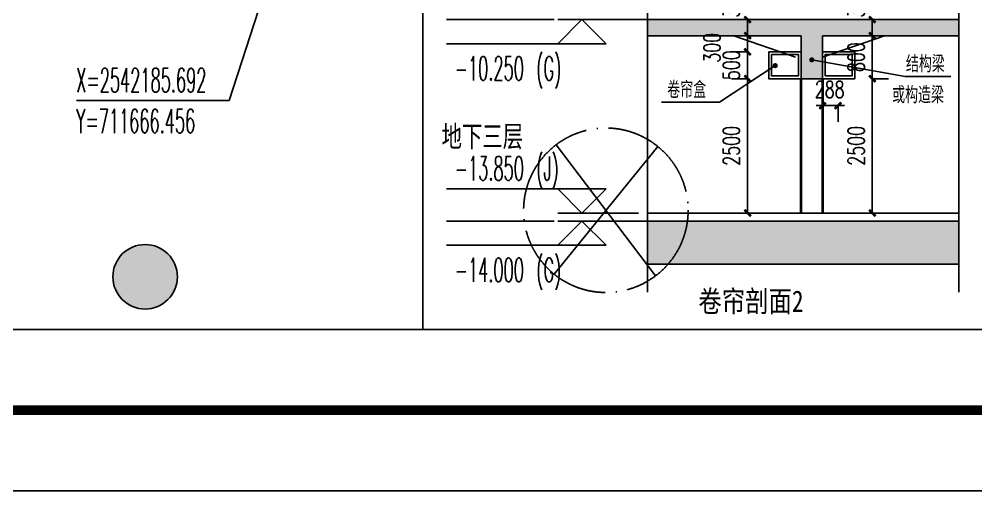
# Model space of a CAD drawing. Header units: millimetres. Extents: x 12325263 to 13848842, y -1463133 to 573208.
# Drawn here: x 12609085 to 12626877, y -1158608 to -1149830 of the extents above; entities that cross this region are included whole.
import ezdxf
from ezdxf.enums import TextEntityAlignment as Align

# ---------------------------------------------------------------- set-up
doc = ezdxf.new("R2010")
doc.units = ezdxf.units.MM
doc.header["$LTSCALE"] = 1000
doc.linetypes.add('DASH', pattern=[0.35, 0.25, -0.1])
doc.linetypes.add('DOTE', pattern=[2.42, 2, -0.2, 0.02, -0.2])
for name, color, linetype in [('A-ANNO-DIMS', 83, 'Continuous'), ('A-ANNO-ELEV', 3, 'Continuous'), ('A-ANNO-TEXT', 7, 'Continuous'), ('A-AXIS', 16, 'DOTE'), ('A_WALL(防火墙)', 151, 'Continuous'), ('AXIS', 3, 'Continuous'), ('DIM_COOR', 7, 'Continuous'), ('DIM_SYMB', 3, 'Continuous'), ('PUB_HATCH', 8, 'Continuous'), ('PUB_TEXT', 7, 'Continuous'), ('STAIR', 2, 'Continuous'), ('TITLIN1', 7, 'Continuous'), ('WALL', 5, 'Continuous'), ('WINDOW', 4, 'Continuous'), ('建筑-注释-房间名称', 7, 'Continuous'), ('裙楼结构柱网$0$0q-柱0', 6, 'Continuous'), ('裙楼结构柱网$0$0q-柱填充', 8, 'Continuous')]:
    doc.layers.add(name, color=color, linetype=linetype)
doc.styles.add('_TCH_DIM', font='SIMPLEX.shx', dxfattribs={"width": 0.7, "bigfont": 'GBCBIG.shx'})
doc.styles.add('_TCH_DIM_T3', font='SIMPLEX.shx', dxfattribs={"width": 0.705882, "bigfont": 'GBCBIG.shx'})
doc.styles.add('ACHT', font='simhei.ttf')
doc.styles.add('TITXC', font='simhei.ttf')
doc.styles.add('TITXV', font='', dxfattribs={"width": 0.7})
doc.styles.add('宋体', font='', dxfattribs={"width": 0.65})
doc.styles.get('TITXV').set_extended_font_data('SimSun')
doc.styles.get('宋体').set_extended_font_data('SimSun')
doc.dimstyles.new('_TCH_ARCH&&120', dxfattribs={"dimtxt": 306, "dimasz": 120, "dimexe": 300, "dimexo": 360, "dimgap": 147, "dimtad": 1, "dimdec": 0, "dimzin": 0, "dimdsep": 46, "dimtxsty": '_TCH_DIM_T3', "dimblk": 'ARCHTICK', "dimcen": 0.09, "dimclrt": 7, "dimazin": 2, "dimtfac": 1, "dimtdec": 0, "dimtix": 1, "dimtmove": 2, "dimatfit": 3, "dimfxl": 1, "dimfxlon": 1, "dimtolj": 1, "dimtzin": 0, "dimarcsym": 0})

# ---------------------------------------------------------------- blocks, each defined once
blk = doc.blocks.new('横向图框_A0')
at = {"layer": 'TITLIN1'}
blk.add_lwpolyline([(0, 0), (1189, 0), (1189, 841), (0, 841)], close=True, dxfattribs=at)
at = {"layer": 'TITLIN1', "const_width": 1.2}
blk.add_lwpolyline([(25, 10), (1179, 10), (1179, 831), (25, 831)], close=True, dxfattribs=at)
blk.add_lwpolyline([(25, 10), (1179, 10), (1179, 831), (25, 831)], close=True, dxfattribs=at)
at = {"style": 'TITXV', "width": 0.8}
for tag, p in [('智能化', (9.38, 781)), ('暖通', (3.13, 781)), ('给排水', (15.63, 705)), ('建筑', (3.13, 705)), ('结构', (9.38, 705)), ('电气', (21.88, 705))]:
    blk.add_attdef(tag, text='', height=2.5, rotation=90, dxfattribs=at).set_placement(p, align=Align.MIDDLE_CENTER)
for tag, height, style, p in [('总工程师', 3, 'ACHT', (1143.11, 210.3)), ('审定', 3, 'ACHT', (1143.11, 202.3)), ('审核', 3, 'ACHT', (1143.11, 194.3)), ('设计总负责人1', 3, 'ACHT', (1143.11, 186.3)), ('设计总负责人2', 3, 'ACHT', (1143.11, 178.3)), ('设计总负责人3', 3, 'ACHT', (1143.11, 170.3)), ('专业负责人1', 3, 'ACHT', (1143.11, 162.3)), ('专业负责人2', 3, 'ACHT', (1143.11, 154.3)), ('专业负责人3', 3, 'ACHT', (1143.11, 146.3)), ('校核1', 3, 'ACHT', (1143.11, 138.3)), ('校核2', 3, 'ACHT', (1143.11, 130.3)), ('设计1', 3, 'ACHT', (1143.11, 122.3)), ('设计2', 3, 'ACHT', (1143.11, 114.3)), ('工程编号', 3, 'TITXC', (1142.31, 74.79)), ('专业', 3, 'TITXC', (1170.43, 74.79)), ('设计阶段', 3, 'TITXC', (1155.54, 67.78)), ('图号', 5, 'TITXC', (1140.34, 32.75)), ('出图日期', 3, 'ACHT', (1144.35, 24.29))]:
    blk.add_attdef(tag, text='', height=height, dxfattribs=dict(style=style)).set_placement(p, align=Align.MIDDLE_CENTER)
at = {"style": 'TITXC', "flags": 1}
for tag, height, p in [('建设单位', 3, (1149.82, 102.29)), ('工程名称', 3, (1149.82, 86.29)), ('图纸名称', 5, (1149.82, 51.04))]:
    blk.add_attdef(tag, text='', height=height, dxfattribs=at).set_placement(p, align=Align.MIDDLE_CENTER)
at = {"style": 'ACHT', "width": 0.8}
for tag, p in [('版本号', (1172.76, 32.79)), ('序号', (1172.76, 24.29))]:
    blk.add_attdef(tag, text='', height=3, dxfattribs=at).set_placement(p, align=Align.MIDDLE_CENTER)
blk = doc.blocks.new('*U20')
blk.add_blockref('横向图框_A0', (0, 0))
blk = doc.blocks.new('A$C15443CC7')
at = {"xscale": 150, "yscale": 150, "zscale": 150}
blk.add_blockref('*U20', (0, 0), dxfattribs=at)
blk = doc.blocks.new('adsgsdfgf')
blk.add_line((-1500, 750), (131850, 750))
blk = doc.blocks.new('asdfaadfg')
at = {"layer": 'DIM_COOR', "color": 3}
for p, q in [((1049896, 138246), (1048937, 135287)), ((1048937, 135287), (1046096, 135287))]:
    blk.add_line(p, q, dxfattribs=at)
at = {"layer": 'PUB_TEXT', "style": '_TCH_DIM', "width": 0.494118}
for s, p in [('X=2542185.692', (1046096, 135444)), ('Y=711666.456', (1046096, 134683))]:
    blk.add_text(s, height=446.25, dxfattribs=at).set_placement(p)
blk = doc.blocks.new('qlzw')
at = {"layer": 'A-AXIS', "linetype": 'ByBlock'}
for p, q in [((12487529.9, 979678.7), (12485603.7, 977301)), ((12485641.7, 979708.5), (12487491.9, 977271.2))]:
    blk.add_line(p, q, dxfattribs=at)
at = {"layer": 'A-AXIS'}
blk.add_circle((12486566.8, 978489.9), 1530, dxfattribs=at)
blk = doc.blocks.new('_ArchTick')
at = {"color": 0, "linetype": 'ByBlock', "const_width": 0.4}
blk.add_lwpolyline([(-0.5, -0.5), (0.5, 0.5)], dxfattribs=at)
blk = doc.blocks.new('*D5480')
at = {"layer": 'A-ANNO-DIMS', "color": 0, "lineweight": -2, "transparency": 16777216}
for p, q in [((20359, 5770), (20660, 5770)), ((20360, 5470), (20360, 5770)), ((20359, 5470), (20660, 5470))]:
    blk.add_line(p, q, dxfattribs=at)
at = {"layer": 'Defpoints', "color": 0, "transparency": 16777216}
for p in [(19484, 5770), (20360, 5770), (19484, 5470)]:
    blk.add_point(p, dxfattribs=at)
at = {"layer": 'A-ANNO-DIMS', "color": 0, "lineweight": -2, "transparency": 16777216, "xscale": 120, "yscale": 120, "zscale": 120}
for p, rotation in [((20360, 5770), 90), ((20360, 5470), 270)]:
    blk.add_blockref('_ArchTick', p, dxfattribs=dict(at, rotation=rotation))
at = {"layer": 'A-ANNO-DIMS', "color": 7, "transparency": 16777216, "insert": (20060, 6084), "char_height": 306, "attachment_point": 5, "rotation": 90, "style": '_TCH_DIM_T3'}
blk.add_mtext('\\A1;300', dxfattribs=at)
blk = doc.blocks.new('*D5481')
at = {"layer": 'A-ANNO-DIMS', "color": 0, "lineweight": -2, "transparency": 16777216}
for p, q in [((20360, 5470), (20360, 5590)), ((20359, 5470), (20660, 5470)), ((20360, 4670), (20360, 5470)), ((20359, 4670), (20660, 4670)), ((20360, 4670), (20360, 4550))]:
    blk.add_line(p, q, dxfattribs=at)
at = {"layer": 'Defpoints', "color": 0, "transparency": 16777216}
for p in [(19484, 5470), (20360, 5470), (19484, 4670)]:
    blk.add_point(p, dxfattribs=at)
at = {"layer": 'A-ANNO-DIMS', "color": 0, "lineweight": -2, "transparency": 16777216, "xscale": 120, "yscale": 120, "zscale": 120}
for p, rotation in [((20360, 5470), 270), ((20360, 4670), 90)]:
    blk.add_blockref('_ArchTick', p, dxfattribs=dict(at, rotation=rotation))
at = {"layer": 'A-ANNO-DIMS', "color": 7, "transparency": 16777216, "insert": (20060, 5070), "char_height": 306, "attachment_point": 5, "rotation": 90, "style": '_TCH_DIM_T3'}
blk.add_mtext('\\A1;800', dxfattribs=at)
blk = doc.blocks.new('*D5482')
at = {"layer": 'A-ANNO-DIMS', "color": 0, "lineweight": -2, "transparency": 16777216}
for p, q in [((20359, 4670), (20660, 4670)), ((20360, 2170), (20360, 4670)), ((20359, 2170), (20660, 2170))]:
    blk.add_line(p, q, dxfattribs=at)
at = {"layer": 'Defpoints', "color": 0, "transparency": 16777216}
for p in [(19484, 4670), (20360, 4670), (19484, 2170)]:
    blk.add_point(p, dxfattribs=at)
at = {"layer": 'A-ANNO-DIMS', "color": 0, "lineweight": -2, "transparency": 16777216, "xscale": 120, "yscale": 120, "zscale": 120}
for p, rotation in [((20360, 4670), 90), ((20360, 2170), 270)]:
    blk.add_blockref('_ArchTick', p, dxfattribs=dict(at, rotation=rotation))
at = {"layer": 'A-ANNO-DIMS', "color": 7, "transparency": 16777216, "insert": (20060, 3420), "char_height": 306, "attachment_point": 5, "rotation": 90, "style": '_TCH_DIM_T3'}
blk.add_mtext('\\A1;2500', dxfattribs=at)
blk = doc.blocks.new('*D5483')
at = {"layer": 'A-ANNO-DIMS', "color": 0, "lineweight": -2, "transparency": 16777216}
for p, q in [((18041, 5770), (17740, 5770)), ((18040, 5470), (18040, 5770)), ((18041, 5470), (17740, 5470))]:
    blk.add_line(p, q, dxfattribs=at)
at = {"layer": 'Defpoints', "color": 0, "transparency": 16777216}
for p in [(18040, 5770), (18584, 5770), (18584, 5470)]:
    blk.add_point(p, dxfattribs=at)
at = {"layer": 'A-ANNO-DIMS', "color": 0, "lineweight": -2, "transparency": 16777216, "xscale": 120, "yscale": 120, "zscale": 120}
for p, rotation in [((18040, 5770), 90), ((18040, 5470), 270)]:
    blk.add_blockref('_ArchTick', p, dxfattribs=dict(at, rotation=rotation))
at = {"layer": 'A-ANNO-DIMS', "color": 7, "transparency": 16777216, "insert": (17740, 6084), "char_height": 306, "attachment_point": 5, "rotation": 90, "style": '_TCH_DIM_T3'}
blk.add_mtext('\\A1;300', dxfattribs=at)
blk = doc.blocks.new('*D5484')
at = {"layer": 'A-ANNO-DIMS', "color": 0, "lineweight": -2, "transparency": 16777216}
for p, q in [((18041, 5470), (17740, 5470)), ((18040, 5170), (18040, 5470)), ((18041, 5170), (17740, 5170))]:
    blk.add_line(p, q, dxfattribs=at)
at = {"layer": 'Defpoints', "color": 0, "transparency": 16777216}
for p in [(18040, 5470), (18584, 5470), (18584, 5170)]:
    blk.add_point(p, dxfattribs=at)
at = {"layer": 'A-ANNO-DIMS', "color": 0, "lineweight": -2, "transparency": 16777216, "xscale": 120, "yscale": 120, "zscale": 120}
for p, rotation in [((18040, 5470), 90), ((18040, 5170), 270)]:
    blk.add_blockref('_ArchTick', p, dxfattribs=dict(at, rotation=rotation))
at = {"layer": 'A-ANNO-DIMS', "color": 7, "transparency": 16777216, "insert": (17380, 5245), "char_height": 306, "attachment_point": 5, "rotation": 90, "style": '_TCH_DIM_T3'}
blk.add_mtext('\\A1;300', dxfattribs=at)
blk = doc.blocks.new('*D5485')
at = {"layer": 'A-ANNO-DIMS', "color": 0, "lineweight": -2, "transparency": 16777216}
for p, q in [((18041, 5170), (17740, 5170)), ((18040, 5170), (18040, 5290)), ((18040, 4670), (18040, 5170)), ((18041, 4670), (17740, 4670)), ((18040, 4670), (18040, 4550))]:
    blk.add_line(p, q, dxfattribs=at)
at = {"layer": 'Defpoints', "color": 0, "transparency": 16777216}
for p in [(18040, 5170), (18584, 5170), (18584, 4670)]:
    blk.add_point(p, dxfattribs=at)
at = {"layer": 'A-ANNO-DIMS', "color": 0, "lineweight": -2, "transparency": 16777216, "xscale": 120, "yscale": 120, "zscale": 120}
for p, rotation in [((18040, 5170), 270), ((18040, 4670), 90)]:
    blk.add_blockref('_ArchTick', p, dxfattribs=dict(at, rotation=rotation))
at = {"layer": 'A-ANNO-DIMS', "color": 7, "transparency": 16777216, "insert": (17740, 4920), "char_height": 306, "attachment_point": 5, "rotation": 90, "style": '_TCH_DIM_T3'}
blk.add_mtext('\\A1;500', dxfattribs=at)
blk = doc.blocks.new('*D5486')
at = {"layer": 'A-ANNO-DIMS', "color": 0, "lineweight": -2, "transparency": 16777216}
for p, q in [((18041, 4670), (17740, 4670)), ((18040, 2170), (18040, 4670)), ((18041, 2170), (17740, 2170))]:
    blk.add_line(p, q, dxfattribs=at)
at = {"layer": 'Defpoints', "color": 0, "transparency": 16777216}
for p in [(18040, 4670), (18584, 4670), (18584, 2170)]:
    blk.add_point(p, dxfattribs=at)
at = {"layer": 'A-ANNO-DIMS', "color": 0, "lineweight": -2, "transparency": 16777216, "xscale": 120, "yscale": 120, "zscale": 120}
for p, rotation in [((18040, 4670), 90), ((18040, 2170), 270)]:
    blk.add_blockref('_ArchTick', p, dxfattribs=dict(at, rotation=rotation))
at = {"layer": 'A-ANNO-DIMS', "color": 7, "transparency": 16777216, "insert": (17740, 3420), "char_height": 306, "attachment_point": 5, "rotation": 90, "style": '_TCH_DIM_T3'}
blk.add_mtext('\\A1;2500', dxfattribs=at)
blk = doc.blocks.new('*D5517')
at = {"layer": 'A-ANNO-DIMS', "color": 0, "lineweight": -2, "transparency": 16777216}
for p, q in [((19434, 4168), (19314, 4168)), ((19434, 4169), (19434, 3868)), ((19434, 4168), (19722, 4168)), ((19722, 4169), (19722, 3868)), ((19722, 4168), (19842, 4168))]:
    blk.add_line(p, q, dxfattribs=at)
at = {"layer": 'Defpoints', "color": 0, "transparency": 16777216}
for p in [(19434, 5770), (19722, 5770), (19722, 4168)]:
    blk.add_point(p, dxfattribs=at)
at = {"layer": 'A-ANNO-DIMS', "color": 0, "lineweight": -2, "transparency": 16777216, "xscale": 120, "yscale": 120, "zscale": 120}
blk.add_blockref('_ArchTick', (19434, 4168), dxfattribs=at)
at = {"layer": 'A-ANNO-DIMS', "color": 0, "lineweight": -2, "transparency": 16777216, "xscale": 120, "yscale": 120, "zscale": 120, "rotation": 180}
blk.add_blockref('_ArchTick', (19722, 4168), dxfattribs=at)
at = {"layer": 'A-ANNO-DIMS', "color": 7, "transparency": 16777216, "insert": (19567, 4468), "char_height": 306, "attachment_point": 5, "style": '_TCH_DIM_T3'}
blk.add_mtext('\\A1;288', dxfattribs=at)
blk = doc.blocks.new('*U1299')
at = {"layer": '裙楼结构柱网$0$0q-柱填充'}
h = blk.add_hatch(color=256, dxfattribs=at)
h.dxf.hatch_style = 1
edge = h.paths.add_edge_path()
edge.add_arc((0, 0), 600, 0, 360)
at = {"layer": '裙楼结构柱网$0$0q-柱0'}
blk.add_circle((0, 0), 600, dxfattribs=at)
blk = doc.blocks.new('A$C33CE3D08')
at = {"rotation": 45.01338002661608}
blk.add_blockref('*U1299', (156219, 27945, 0), dxfattribs=at)
blk = doc.blocks.new('A$C50744FD4')
at = {"layer": 'PUB_HATCH'}
for points in [[(19234.2, 5570), (19234.2, 5770), (16180, 5770), (16180, 5470), (19034.2, 5470)], [(21970, 5770), (19234.2, 5770), (19234.2, 5570), (19434.2, 5470), (21970, 5470)], [(19434.2, 4670), (19434.2, 5470), (19234.2, 5570), (19034.2, 5470), (19034.2, 4670)], [(21970, 2020), (16180, 2020), (16180, 1220), (21970, 1220)]]:
    blk.add_hatch(color=256, dxfattribs=at).paths.add_polyline_path(points)
blk.add_line((16180, 2170), (21970, 2170))
blk.add_lwpolyline([(12000, 10500), (22500, 10500), (22500, 0), (12000, 0)], close=True)
at = {"layer": 'A-ANNO-ELEV'}
for p, q in [((14960, 5770), (14510, 5320)), ((16010, 5770), (14510, 5770)), ((14960, 5770), (15410, 5320)), ((15410, 5320), (12441.5, 5320)), ((15410, 2620), (12441.5, 2620)), ((14960, 2170), (14510, 2620)), ((14960, 2170), (15410, 2620)), ((16010, 2170), (14510, 2170)), ((14960, 2020), (14510, 1570)), ((16010, 2020), (14510, 2020)), ((14960, 2020), (15410, 1570)), ((15410, 1570), (12441.5, 1570))]:
    blk.add_line(p, q, dxfattribs=at)
at = {"layer": 'A-AXIS'}
for p, q in [((12441.5, 5770), (21970, 5770)), ((12441.5, 2020), (21970, 2020))]:
    blk.add_line(p, q, dxfattribs=at)
at = {"layer": 'AXIS'}
for p, q in [((19234.2, 5020), (20970, 4710)), ((18554.2, 4912.3), (17518.4, 4230)), ((20970, 4710), (21823.1, 4710)), ((17518.4, 4230), (16438.4, 4230))]:
    blk.add_line(p, q, dxfattribs=at)
at = {"layer": 'AXIS', "const_width": 48}
for points in [[(19210.5, 5024.2, 1), (19257.8, 5015.8, 1)], [(18574.2, 4925.5, 1), (18534.1, 4899.1, 1)]]:
    blk.add_lwpolyline(points, format="xyb", close=True, dxfattribs=at)
at = {"layer": 'DIM_SYMB', "linetype": 'ByBlock'}
for points in [[(16180, 9726.6), (16180, 8050), (16390, 7973.6), (15970, 7899.5), (16180, 7825), (16180, 700)], [(21970, 9726.6), (21970, 8050), (22180, 7973.6), (21760, 7899.5), (21970, 7825), (21970, 700)]]:
    blk.add_lwpolyline(points, dxfattribs=at)
at = {"layer": 'STAIR'}
for points in [[(18434.2, 5170), (18434.2, 4670), (19034.2, 4670), (19034.2, 5170), (18434.2, 5170)], [(20034.2, 5170), (20034.2, 4670), (19434.2, 4670), (19434.2, 5170), (20034.2, 5170)]]:
    blk.add_lwpolyline(points, dxfattribs=at)
for points in [[(18484.2, 5120), (18484.2, 4720), (18984.2, 4720), (18984.2, 5120)], [(19984.2, 5120), (19984.2, 4720), (19484.2, 4720), (19484.2, 5120)]]:
    blk.add_lwpolyline(points, close=True, dxfattribs=at)
at = {"layer": 'WALL'}
for p, q in [((19234.2, 5770), (16180, 5770)), ((16180, 5470), (16180, 5770)), ((21970, 5770), (19234.2, 5770)), ((21970, 5470), (21970, 5770)), ((19034.2, 5470), (16180, 5470)), ((18934.2, 5070), (17784.2, 5470)), ((19034.2, 4670), (19034.2, 5470)), ((19434.2, 5070), (20584.2, 5470)), ((21970, 5470), (19434.2, 5470)), ((19434.2, 4670), (19434.2, 5470)), ((19034.2, 4670), (19434.2, 4670)), ((21970, 2020), (16180, 2020)), ((16180, 1220), (16180, 2020)), ((21970, 1220), (21970, 2020)), ((21970, 1220), (16180, 1220))]:
    blk.add_line(p, q, dxfattribs=at)
at = {"layer": 'WINDOW', "linetype": 'DASH', "const_width": 50}
for points in [[(19034.2, 4670), (19034.2, 2170)], [(19434.2, 4670), (19434.2, 2170)]]:
    blk.add_lwpolyline(points, dxfattribs=at)
at = {"layer": 'A-ANNO-TEXT'}
for s, height, style, width, p in [('(G)', 446.25, '_TCH_DIM', 0.494118, (14112.9, 4637.5)), ('-10.250', 446.25, '_TCH_DIM', 0.494118, (12594.9, 4637.5)), ('地下三层', 396.52, 'TITXV', 0.7, (12350, 3400)), ('-13.850', 446.25, '_TCH_DIM', 0.494118, (12594.9, 2777.5)), ('(J)', 446.25, '_TCH_DIM', 0.494118, (14112.9, 2777.5)), ('-14.000', 446.25, '_TCH_DIM', 0.494118, (12594.9, 887.5)), ('(G)', 446.25, '_TCH_DIM', 0.494118, (14112.9, 887.5))]:
    blk.add_text(s, height=height, dxfattribs=dict(at, style=style, width=width)).set_placement(p)
at = {"layer": 'PUB_TEXT', "style": '宋体', "width": 0.65}
for s, p in [('结构梁', (20984.5, 4818)), ('卷帘盒', (16546.4, 4338)), ('或构造梁', (20728.8, 4242))]:
    blk.add_text(s, height=271.9, dxfattribs=at).set_placement(p)
at = {"layer": '建筑-注释-房间名称', "style": '宋体', "width": 0.8}
blk.add_text('卷帘剖面2', height=398.73, dxfattribs=at).set_placement((17123.9, 330))
at = {"layer": 'A-ANNO-DIMS'}
for base, p1, p2, angle, picture, middle in [((18040, 5770), (18584.2, 5470), (18584.2, 5770), 90, '*D5483', (17740, 6084.4)), ((20360, 5770), (19484.2, 5470), (19484.2, 5770), 90, '*D5480', (20060, 6084.4)), ((19721.6575, 4167.9716), (19434.1565, 5770.0018), (19721.6575, 5770.0018), 0, '*D5517', (19566.9526, 4467.9716)), ((18040, 5470), (18584.2, 5170), (18584.2, 5470), 90, '*D5484', (17380, 5245))]:
    dim = blk.add_linear_dim(base=base, p1=p1, p2=p2, angle=angle, dimstyle='_TCH_ARCH&&120', dxfattribs=at)
    dim.commit()
    dim.dimension.update_dxf_attribs({"geometry": picture, "text_midpoint": middle, "dimtype": 161})
for p1, p2, distance, picture, middle in [((19484.2, 4670), (19484.2, 5470), -875.8, '*D5481', (20060, 5070)), ((18584.2, 4670), (18584.2, 5170), 544.2, '*D5485', (17740, 4920)), ((18584.2, 2170), (18584.2, 4670), 544.2, '*D5486', (17740, 3420)), ((19484.2, 2170), (19484.2, 4670), -875.8, '*D5482', (20060, 3420))]:
    dim = blk.add_aligned_dim(p1=p1, p2=p2, distance=distance, dimstyle='_TCH_ARCH&&120', dxfattribs=at)
    dim.commit()
    dim.dimension.update_dxf_attribs({"geometry": picture, "text_midpoint": middle})

msp = doc.modelspace()

# ---------------------------------------------------------------- block references
for name, p in [('A$C15443CC7', (12470491.6, -1158608)), ('adsgsdfgf', (12505741.6, -1156358)), ('asdfaadfg', (11564053.1, -1286633.1)), ('A$C50744FD4', (12604591.6, -1155608))]:
    msp.add_blockref(name, p)
at = {"rotation": 350.0412492531646}
msp.add_blockref('A$C33CE3D08', (12452730, -1155131.8), dxfattribs=at)
at = {"layer": 'A_WALL(防火墙)'}
msp.add_blockref('qlzw', (133430, -2131876.5), dxfattribs=at)

doc.saveas('drawing.dxf')
